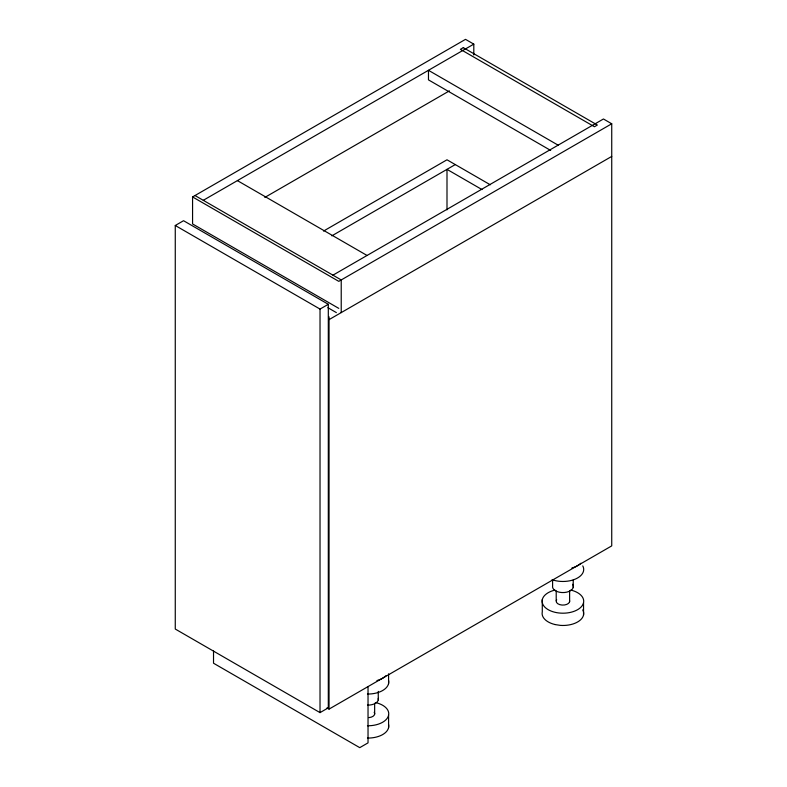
<?xml version="1.0" encoding="UTF-8"?>
<svg xmlns="http://www.w3.org/2000/svg" width="787" height="787" viewBox="0 0 787 787"><rect width="100%" height="100%" fill="white"/><g stroke="black" fill="none" stroke-linecap="round" stroke-linejoin="round"><path stroke-width="1.18" d="M338.784 308.376L192.569 223.951L192.569 196.937L465.51 39.35L473.804 44.131L473.804 55.011M203.292 200.311L473.804 44.131M175.265 225.495L183.548 220.714L328.307 304.294L328.307 707.828L320.024 712.619L175.265 629.039L175.265 225.495L320.024 309.075L328.307 304.294M264.816 197.429L449.407 90.859M323.546 231.063L446.996 159.791L490.291 184.788M331.829 235.844L455.28 164.572M332.94 275.165L603.452 118.985L611.735 123.775L611.735 545.883L329.045 709.097L326.969 707.897M611.735 123.775L338.784 281.353L192.569 196.937M329.045 319.63L611.735 156.416M555.012 624.553L560.255 625.37A20.737 11.972 0 0 0 582.734 609.886M558.121 145.162L428.472 70.309L428.472 79.871L550.684 150.435M481.998 189.569L446.996 169.362L446.996 209.854M237.408 180.617L367.057 255.47M194.999 195.53L341.224 279.946L341.224 312.596M327.874 307.697L336.354 312.596M583.541 602.793L583.541 615.07M573.231 580.039L573.231 587.368M569.621 590.742L569.621 601.711M556.212 590.919L556.212 600.668M552.602 579.655L552.602 585.764A10.398 6.001 0 0 0 564.249 592.522A10.398 6.001 0 0 0 572.533 584.279M542.282 599.586L542.282 611.863A20.796 12.012 0 0 0 555.022 624.534M388.581 673.81L388.581 683.628M388.581 715.353L388.581 727.631M378.262 691.38L378.262 699.928M374.651 703.303L374.651 714.271M368.031 686.589L368.031 742.869L359.748 747.65L213.523 663.225L213.523 650.997M329.045 316.817L329.045 709.097M320.024 309.075L320.024 712.619M570.831 590.083A20.796 12.012 0 0 1 579.439 608.479A20.796 12.012 0 0 1 546.434 608.518A20.796 12.012 0 0 1 554.914 590.102M582.764 565.883A20.796 12.012 0 0 1 575.71 578.927A20.796 12.012 0 0 1 552.071 579.714M569.621 600.688A6.758 3.905 0 0 1 562.016 605.055A6.758 3.905 0 0 1 556.675 599.694M580.914 563.207A20.796 12.012 0 0 1 571.893 568.017M375.871 702.653A20.796 12.012 0 0 1 388.306 716.219A20.796 12.012 0 0 1 367.46 725.762M374.199 712.265A6.758 3.905 0 0 1 368.847 717.616M378.262 698.354A10.398 6.001 0 0 1 367.519 705.122M388.581 680.489A20.796 12.012 0 0 1 367.46 694.036M388.571 724.493A20.737 11.972 0 0 1 367.46 738.068M385.945 675.767A20.796 12.012 0 0 1 376.934 680.578M463.317 47.653L460.395 49.335L594.431 126.727L597.363 125.035L463.317 47.653"/></g></svg>
